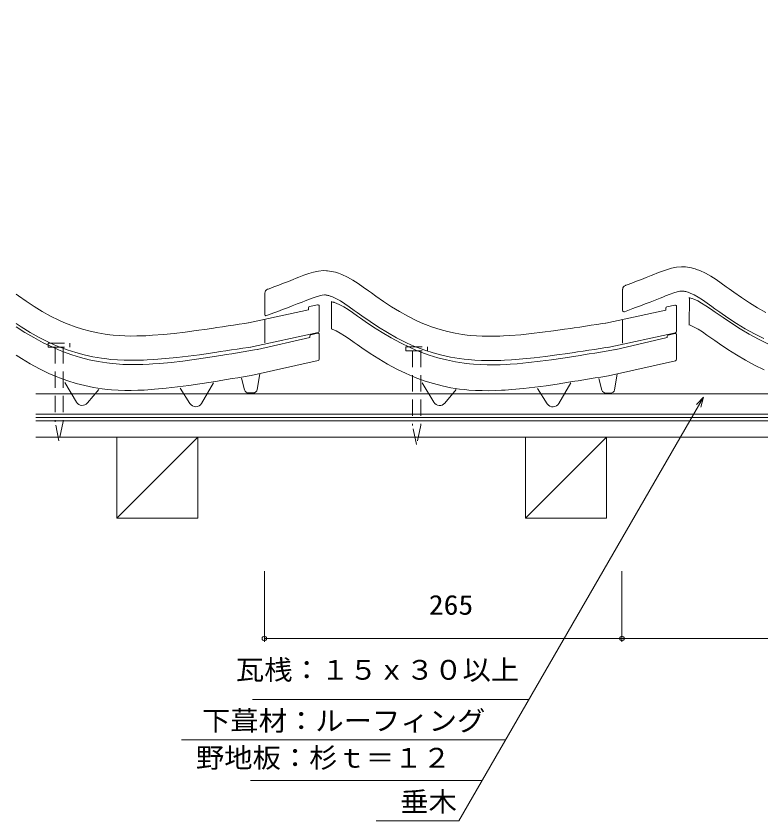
# Model space of a CAD drawing. Units: millimetres, scale not verified. Extents: x -648 to 737, y -385 to 392.
# Drawn here: x -648 to -96, y -385 to 211 of the extents above; entities that cross this region are included whole.
import ezdxf
from ezdxf.enums import TextEntityAlignment as Align

# ---------------------------------------------------------------- set-up
doc = ezdxf.new("R2010")
doc.units = ezdxf.units.MM
doc.header["$LTSCALE"] = 10
doc.linetypes.add('DASHED1', pattern=[1.8, 1.2, -0.6])
doc.linetypes.add('DASHED3', pattern=[4, 3, -1])
for name, color, linetype, lineweight in [('0-0_LAYER001', 4, 'Continuous', 18), ('0-1_LAYER003', 7, 'Continuous', 18), ('0-2_LAYER004', 2, 'Continuous', 18)]:
    doc.layers.add(name, color=color, linetype=linetype, lineweight=lineweight)
doc.styles.add('ＭＳ ゴシック', font='')
doc.styles.get('ＭＳ ゴシック').set_extended_font_data('MS Gothic')

msp = doc.modelspace()

# ---------------------------------------------------------------- linework, layer by layer
at = {"layer": '0-0_LAYER001'}
for p, q in [((-461.73, 8.74), (-461.31, 8.91)), ((-198.59, -6.96), (-198.59, 8.76)), ((-196.55, 11.61), (-196.13, 11.77)), ((-463.77, -9.83), (-463.77, 5.89)), ((-149.4, 2.48), (-149.36, 2.47)), ((-149.36, 2.47), (-148.77, 2.35)), ((-149.03, 2.38), (-149.21, -17.79)), ((-148.77, 2.35), (-148.12, 2.19)), ((-148.12, 2.19), (-147.33, 1.96)), ((-147.33, 1.96), (-147.15, 1.9)), ((-147.15, 1.9), (-145.69, 1.37)), ((-145.69, 1.37), (-142.85, 0.1)), ((-142.85, 0.1), (-139.99, -1.45)), ((-431.41, -4.98), (-431.41, -6.44)), ((-424.61, -2.75), (-430.61, -4)), ((-423.41, -3.73), (-423.41, -22.31)), ((-414.57, -0.39), (-414.53, -0.4)), ((-414.53, -0.4), (-413.95, -0.51)), ((-414.21, -0.48), (-414.39, -20.66)), ((-413.95, -0.51), (-413.29, -0.68)), ((-413.29, -0.68), (-412.51, -0.9)), ((-412.51, -0.9), (-412.33, -0.96)), ((-412.33, -0.96), (-410.86, -1.49)), ((-410.86, -1.49), (-408.03, -2.76)), ((-408.03, -2.76), (-405.16, -4.32)), ((-405.16, -4.32), (-402.05, -6.25)), ((-197.24, -7.9), (-191.06, -5.56)), ((-166.59, -5.16), (-166.59, -6.62)), ((-159.79, -2.94), (-165.79, -4.18)), ((-158.59, -3.92), (-158.59, -22.5)), ((-139.99, -1.45), (-136.87, -3.38)), ((-136.87, -3.38), (-133.5, -5.64)), ((-133.5, -5.64), (-129.88, -8.18)), ((-475.86, -16.08), (-431.41, -6.44)), ((-462.41, -10.76), (-456.24, -8.43)), ((-402.05, -6.25), (-398.68, -8.51)), ((-398.68, -8.51), (-395.06, -11.05)), ((-395.06, -11.05), (-392.82, -12.62)), ((-211.04, -16.27), (-166.59, -6.62)), ((-129.88, -8.18), (-127.65, -9.76)), ((-127.65, -9.76), (-124.1, -12.22)), ((-463.59, -30.97), (-463.59, -13.77)), ((-392.82, -12.62), (-389.28, -15.09)), ((-389.28, -15.09), (-383.1, -19.25)), ((-198.77, -31.15), (-198.77, -13.95)), ((-149.37, -17.66), (-148.62, -17.93)), ((-124.1, -12.22), (-117.92, -16.38)), ((-117.92, -16.38), (-111.51, -20.46)), ((-648.04, -18.98), (-647.92, -19.07)), ((-647.92, -19.07), (-641.51, -23.15)), ((-641.51, -23.15), (-634.87, -27.08)), ((-424.2, -23.29), (-474.33, -34.17)), ((-424.63, -23.8), (-429.67, -24.93)), ((-414.54, -20.53), (-413.79, -20.8)), ((-413.79, -20.8), (-410.83, -22.13)), ((-410.83, -22.13), (-407.84, -23.75)), ((-407.84, -23.75), (-404.65, -25.72)), ((-383.1, -19.25), (-376.69, -23.33)), ((-376.69, -23.33), (-370.05, -27.27)), ((-159.37, -23.47), (-209.51, -34.35)), ((-148.62, -17.93), (-145.65, -19.26)), ((-145.65, -19.26), (-142.67, -20.88)), ((-142.67, -20.88), (-139.47, -22.86)), ((-139.47, -22.86), (-136.05, -25.16)), ((-111.51, -20.46), (-104.87, -24.4)), ((-634.87, -27.08), (-627.98, -30.81)), ((-469.12, -35.92), (-430.45, -26.87)), ((-430.45, -25.91), (-430.45, -26.87)), ((-423.41, -43.05), (-423.41, -24.77)), ((-404.65, -25.72), (-401.23, -28.02)), ((-401.23, -28.02), (-397.59, -30.57)), ((-370.05, -27.27), (-363.16, -31)), ((-204.3, -36.1), (-165.62, -27.05)), ((-165.62, -26.09), (-165.62, -27.05)), ((-159.81, -23.98), (-164.84, -25.12)), ((-158.59, -43.24), (-158.59, -24.96)), ((-136.05, -25.16), (-132.41, -27.71)), ((-132.41, -27.71), (-130.18, -29.28)), ((-130.18, -29.28), (-126.66, -31.73)), ((-104.87, -24.4), (-97.98, -28.13)), ((-97.98, -28.13), (-90.91, -31.54)), ((-627.98, -30.81), (-620.91, -34.23)), ((-620.91, -34.23), (-616.55, -36.12)), ((-471.41, -36.18), (-468.98, -35.77)), ((-397.59, -30.57), (-395.36, -32.15)), ((-395.36, -32.15), (-391.83, -34.6)), ((-391.83, -34.6), (-385.68, -38.74)), ((-363.16, -31), (-356.09, -34.41)), ((-356.09, -34.41), (-351.72, -36.3)), ((-126.66, -31.73), (-120.51, -35.87)), ((-648.04, -40.12), (-644.15, -42.6)), ((-616.55, -36.12), (-612.86, -37.59)), ((-612.86, -37.59), (-606.7, -39.8)), ((-606.7, -39.8), (-600.33, -41.75)), ((-507.79, -42.09), (-499.59, -40.8)), ((-499.59, -40.8), (-494.86, -40.04)), ((-494.86, -40.04), (-492.4, -39.64)), ((-492.4, -39.64), (-488.2, -38.96)), ((-488.2, -38.96), (-483.99, -38.26)), ((-483.99, -38.26), (-479.8, -37.57)), ((-479.8, -37.57), (-475.6, -36.88)), ((-475.6, -36.88), (-471.41, -36.18)), ((-385.68, -38.74), (-379.32, -42.79)), ((-351.72, -36.3), (-348.04, -37.77)), ((-348.04, -37.77), (-341.87, -39.98)), ((-341.87, -39.98), (-335.51, -41.93)), ((-242.97, -42.27), (-234.77, -40.99)), ((-234.77, -40.99), (-230.03, -40.23)), ((-230.03, -40.23), (-227.58, -39.83)), ((-227.58, -39.83), (-223.37, -39.14)), ((-223.37, -39.14), (-219.17, -38.45)), ((-219.17, -38.45), (-214.97, -37.75)), ((-214.97, -37.75), (-210.78, -37.06)), ((-210.78, -37.06), (-206.59, -36.36)), ((-206.59, -36.36), (-204.16, -35.96)), ((-120.51, -35.87), (-114.15, -39.92)), ((-114.15, -39.92), (-107.57, -43.82)), ((-644.15, -42.6), (-637.57, -46.5)), ((-637.57, -46.5), (-630.75, -50.19)), ((-600.33, -41.75), (-593.87, -43.4)), ((-593.87, -43.4), (-587.32, -44.75)), ((-587.32, -44.75), (-580.81, -45.78)), ((-580.81, -45.78), (-576.88, -46.24)), ((-576.88, -46.24), (-573.83, -46.52)), ((-573.83, -46.52), (-568.87, -46.84)), ((-568.87, -46.84), (-563.9, -47)), ((-563.9, -47), (-559, -47.01)), ((-559, -47.01), (-554.17, -46.91)), ((-554.17, -46.91), (-549.45, -46.7)), ((-549.45, -46.7), (-546.64, -46.54)), ((-546.64, -46.54), (-541.58, -46.18)), ((-541.58, -46.18), (-533.02, -45.4)), ((-533.02, -45.4), (-524.51, -44.42)), ((-524.51, -44.42), (-516.1, -43.31)), ((-516.1, -43.31), (-507.79, -42.09)), ((-424.19, -44.03), (-473.78, -55.1)), ((-379.32, -42.79), (-372.75, -46.69)), ((-372.75, -46.69), (-365.93, -50.37)), ((-335.51, -41.93), (-329.04, -43.59)), ((-329.04, -43.59), (-322.5, -44.94)), ((-322.5, -44.94), (-315.98, -45.96)), ((-315.98, -45.96), (-312.05, -46.42)), ((-312.05, -46.42), (-309, -46.7)), ((-309, -46.7), (-304.05, -47.02)), ((-304.05, -47.02), (-299.07, -47.18)), ((-299.07, -47.18), (-294.17, -47.2)), ((-294.17, -47.2), (-289.34, -47.09)), ((-289.34, -47.09), (-284.62, -46.89)), ((-284.62, -46.89), (-281.82, -46.72)), ((-281.82, -46.72), (-276.76, -46.37)), ((-276.76, -46.37), (-268.2, -45.58)), ((-268.2, -45.58), (-259.69, -44.61)), ((-259.69, -44.61), (-251.28, -43.49)), ((-251.28, -43.49), (-242.97, -42.27)), ((-159.37, -44.21), (-208.95, -55.28)), ((-107.57, -43.82), (-100.75, -47.51)), ((-100.75, -47.51), (-93.76, -50.88)), ((-630.75, -50.19), (-623.76, -53.57)), ((-623.76, -53.57), (-619.46, -55.43)), ((-365.93, -50.37), (-358.94, -53.75)), ((-619.46, -55.43), (-615.84, -56.88)), ((-615.84, -56.88), (-609.75, -59.06)), ((-609.75, -59.06), (-603.47, -60.98)), ((-503.59, -59.99), (-498.86, -59.23)), ((-498.86, -59.23), (-496.41, -58.83)), ((-496.41, -58.83), (-492.2, -58.14)), ((-492.2, -58.14), (-488, -57.45)), ((-488, -57.45), (-483.8, -56.76)), ((-483.8, -56.76), (-479.61, -56.06)), ((-478.71, -65.79), (-480.95, -57.21)), ((-479.61, -56.06), (-475.42, -55.37)), ((-475.42, -55.37), (-473.81, -55.1)), ((-469.4, -65.52), (-467.47, -53.92)), ((-358.94, -53.75), (-354.64, -55.62)), ((-354.64, -55.62), (-351.01, -57.06)), ((-351.01, -57.06), (-344.93, -59.24)), ((-344.93, -59.24), (-338.65, -61.16)), ((-238.76, -60.17), (-234.04, -59.41)), ((-234.04, -59.41), (-231.59, -59.01)), ((-231.59, -59.01), (-227.38, -58.33)), ((-227.38, -58.33), (-223.18, -57.64)), ((-223.18, -57.64), (-218.98, -56.94)), ((-218.98, -56.94), (-214.79, -56.25)), ((-213.88, -65.97), (-216.13, -57.4)), ((-214.79, -56.25), (-210.6, -55.55)), ((-210.6, -55.55), (-208.99, -55.28)), ((-204.58, -65.71), (-202.65, -54.11)), ((-603.32, -74.81), (-611.85, -60.27)), ((-603.47, -60.98), (-597.1, -62.61)), ((-597.1, -62.61), (-590.65, -63.95)), ((-595.15, -75.46), (-586.84, -65.39)), ((-590.65, -63.95), (-584.22, -64.95)), ((-584.22, -64.95), (-580.35, -65.41)), ((-580.35, -65.41), (-577.35, -65.69)), ((-550.45, -65.7), (-545.43, -65.35)), ((-545.43, -65.35), (-536.91, -64.57)), ((-536.91, -64.57), (-528.44, -63.6)), ((-528.44, -63.6), (-520.06, -62.49)), ((-519.2, -75.93), (-526.53, -64.62)), ((-520.06, -62.49), (-511.78, -61.27)), ((-511.78, -61.27), (-503.59, -59.99)), ((-510.69, -75.74), (-501.76, -60.49)), ((-338.49, -74.99), (-347.03, -60.46)), ((-338.65, -61.16), (-332.28, -62.8)), ((-332.28, -62.8), (-325.82, -64.13)), ((-330.33, -75.64), (-322.02, -65.58)), ((-325.82, -64.13), (-319.39, -65.14)), ((-319.39, -65.14), (-315.53, -65.59)), ((-315.53, -65.59), (-312.53, -65.87)), ((-285.63, -65.89), (-280.6, -65.53)), ((-280.6, -65.53), (-272.09, -64.75)), ((-272.09, -64.75), (-263.61, -63.78)), ((-263.61, -63.78), (-255.24, -62.67)), ((-254.38, -76.11), (-261.71, -64.8)), ((-255.24, -62.67), (-246.95, -61.46)), ((-246.95, -61.46), (-238.76, -60.17)), ((-245.87, -75.92), (-236.93, -60.67)), ((-577.35, -65.69), (-572.46, -66)), ((-572.46, -66), (-567.55, -66.16)), ((-567.55, -66.16), (-562.7, -66.17)), ((-562.7, -66.17), (-557.91, -66.07)), ((-557.91, -66.07), (-553.23, -65.86)), ((-553.23, -65.86), (-550.45, -65.7)), ((-472.36, -68.03), (-475.78, -68.03)), ((-312.53, -65.87), (-307.63, -66.18)), ((-307.63, -66.18), (-302.72, -66.34)), ((-302.72, -66.34), (-297.87, -66.36)), ((-297.87, -66.36), (-293.09, -66.25)), ((-293.09, -66.25), (-288.41, -66.05)), ((-288.41, -66.05), (-285.63, -65.89)), ((-207.54, -68.22), (-210.96, -68.22))]:
    msp.add_line(p, q, dxfattribs=at)
at = {"layer": '0-0_LAYER001', "color": 2, "linetype": 'DASHED1'}
for p, q in [((-619.2, -34.21), (-619.2, -89.36)), ((-613.2, -34.21), (-613.2, -89.11)), ((-354.19, -36.94), (-354.19, -92.09)), ((-348.19, -36.94), (-348.19, -91.84)), ((-616.25, -103.62), (-619.2, -89.36)), ((-613.2, -89.11), (-616.25, -103.62)), ((-351.24, -106.35), (-354.19, -92.09)), ((-348.19, -91.84), (-351.24, -106.35))]:
    msp.add_line(p, q, dxfattribs=at)
at = {"layer": '0-0_LAYER001', "color": 2}
for p, q in [((-138.63, -71.23), (-319.87, -385.14)), ((-464.05, -252.52), (-464.05, -200.02)), ((-199.05, -252.52), (-199.05, -200.02)), ((-464.05, -250.02), (-199.05, -250.02)), ((-199.05, -250.02), (65.95, -250.02)), ((-267.94, -295.2), (-472.76, -295.2)), ((-285.25, -325.18), (-525.55, -325.18)), ((-302.63, -355.28), (-474.3, -355.28)), ((-319.87, -385.14), (-381.09, -385.14))]:
    msp.add_line(p, q, dxfattribs=at)
at = {"layer": '0-0_LAYER001'}
for points in [[(-196.13, 11.77), (-195.32, 12.08), (-191.77, 13.42), (-188.21, 14.77), (-184.64, 16.13), (-181.06, 17.52), (-177.45, 18.93), (-175.35, 19.76), (-173.27, 20.59), (-169.66, 21.99), (-166.03, 23.28), (-162.37, 24.34), (-158.69, 25.1), (-154.98, 25.44), (-152.82, 25.41), (-151.97, 25.35), (-150.51, 25.18), (-149.05, 24.93), (-147.59, 24.62), (-146.15, 24.24), (-144.72, 23.8), (-143.91, 23.53), (-141.41, 22.58), (-137.25, 20.65), (-133.25, 18.4), (-129.36, 15.92), (-125.55, 13.28), (-121.78, 10.56), (-119.6, 8.98), (-116.27, 6.59), (-110.48, 2.58), (-104.61, -1.28), (-98.63, -4.93), (-92.53, -8.35)], [(-461.31, 8.91), (-460.49, 9.21), (-456.94, 10.55), (-453.39, 11.9), (-449.82, 13.27), (-446.23, 14.65), (-442.63, 16.06), (-440.52, 16.9), (-438.44, 17.72), (-434.84, 19.13), (-431.2, 20.41), (-427.55, 21.48), (-423.86, 22.23), (-420.16, 22.57), (-418, 22.54), (-417.15, 22.48), (-415.69, 22.31), (-414.22, 22.06), (-412.77, 21.75), (-411.33, 21.37), (-409.9, 20.94), (-409.08, 20.66), (-406.59, 19.71), (-402.43, 17.78), (-398.42, 15.53), (-394.54, 13.05), (-390.73, 10.42), (-386.96, 7.7), (-384.78, 6.11), (-381.45, 3.73), (-375.66, -0.29), (-369.78, -4.15), (-363.81, -7.8), (-357.71, -11.21), (-351.47, -14.34), (-347.77, -16), (-344.71, -17.27), (-339.35, -19.28), (-333.89, -21.03), (-328.36, -22.53)], [(-191.03, -5.54), (-188.96, -4.76), (-185.4, -3.42), (-181.8, -2.05), (-178.18, -0.67), (-174.53, 0.74), (-170.85, 2.18), (-168.7, 3.04), (-166.67, 3.84), (-163.4, 5.11), (-160.51, 6.14), (-158.04, 6.86), (-156.05, 7.26), (-154.27, 7.43), (-153.59, 7.42), (-153.66, 7.42), (-153.05, 7.35), (-152.46, 7.25), (-151.79, 7.11), (-151.06, 6.92), (-150.21, 6.66), (-149.97, 6.58), (-148.41, 5.98), (-145.46, 4.61), (-142.5, 2.95), (-139.33, 0.93), (-135.94, -1.41), (-132.34, -4.02), (-130.13, -5.62), (-126.64, -8.12), (-120.55, -12.34), (-114.25, -16.48), (-107.72, -20.47), (-100.96, -24.26), (-94.02, -27.73)], [(-648.04, 5.18), (-646.27, 3.91), (-640.48, -0.11), (-634.61, -3.96), (-628.63, -7.62), (-622.53, -11.03), (-616.29, -14.15), (-612.59, -15.82), (-609.53, -17.09), (-604.17, -19.09), (-598.72, -20.85), (-593.18, -22.35), (-587.58, -23.59), (-581.94, -24.55), (-578.65, -24.99), (-576.13, -25.25), (-571.78, -25.59), (-567.42, -25.79), (-563.05, -25.87), (-558.68, -25.83), (-554.32, -25.71), (-551.79, -25.6), (-547.06, -25.33), (-538.92, -24.7), (-530.8, -23.88), (-522.69, -22.92), (-514.6, -21.85), (-506.52, -20.7), (-501.83, -20.01), (-499.4, -19.65), (-495.2, -19.02), (-491, -18.39), (-486.81, -17.76), (-482.62, -17.13), (-478.42, -16.49), (-475.99, -16.12)], [(-456.2, -8.41), (-454.14, -7.63), (-450.57, -6.28), (-446.98, -4.92), (-443.36, -3.54), (-439.71, -2.13), (-436.03, -0.69), (-433.87, 0.17), (-431.85, 0.98), (-428.58, 2.25), (-425.68, 3.27), (-423.21, 3.99), (-421.22, 4.4), (-419.44, 4.56), (-418.76, 4.55), (-418.84, 4.56), (-418.23, 4.49), (-417.64, 4.39), (-416.97, 4.24), (-416.24, 4.05), (-415.39, 3.79), (-415.14, 3.71), (-413.58, 3.12), (-410.63, 1.75), (-407.67, 0.09), (-404.51, -1.94), (-401.12, -4.28), (-397.52, -6.88), (-395.31, -8.49), (-391.82, -10.99), (-385.73, -15.21), (-379.42, -19.35), (-372.9, -23.34), (-366.14, -27.12), (-359.19, -30.6), (-354.92, -32.52), (-351.31, -34.02), (-345.26, -36.28), (-339.01, -38.29), (-332.66, -40.02)], [(-648.04, -16.67), (-644.25, -19.17), (-637.72, -23.16), (-630.96, -26.94), (-624.02, -30.41), (-619.74, -32.34), (-616.14, -33.84), (-610.08, -36.1), (-603.83, -38.11), (-597.48, -39.83), (-591.05, -41.25), (-584.63, -42.35), (-580.78, -42.86), (-577.78, -43.18), (-572.89, -43.56), (-567.98, -43.79), (-563.13, -43.87), (-558.35, -43.83), (-553.66, -43.69), (-550.89, -43.57), (-545.85, -43.29), (-537.33, -42.63), (-528.84, -41.78), (-520.45, -40.78), (-512.15, -39.68), (-503.94, -38.51), (-499.2, -37.82), (-496.75, -37.45), (-492.54, -36.83), (-488.32, -36.19), (-484.12, -35.56), (-479.91, -34.92), (-475.72, -34.28), (-474.1, -34.04)], [(-328.36, -22.53), (-322.76, -23.77), (-317.11, -24.74), (-313.82, -25.17), (-311.31, -25.44), (-306.95, -25.78), (-302.59, -25.98), (-298.23, -26.05), (-293.86, -26.02), (-289.49, -25.89), (-286.96, -25.78), (-282.24, -25.51), (-274.1, -24.88), (-265.98, -24.07), (-257.87, -23.11), (-249.78, -22.03), (-241.69, -20.88), (-237.01, -20.2), (-234.57, -19.83), (-230.38, -19.21), (-226.18, -18.58), (-221.99, -17.94), (-217.79, -17.31), (-213.6, -16.67), (-211.17, -16.3)], [(-332.66, -40.02), (-326.23, -41.44), (-319.81, -42.54), (-315.95, -43.05), (-312.96, -43.36), (-308.07, -43.75), (-303.16, -43.97), (-298.31, -44.05), (-293.53, -44.02), (-288.84, -43.88), (-286.06, -43.76), (-281.03, -43.47), (-272.5, -42.81), (-264.02, -41.96), (-255.63, -40.97), (-247.33, -39.87), (-239.12, -38.7), (-234.38, -38), (-231.93, -37.64), (-227.71, -37.01), (-223.5, -36.38), (-219.29, -35.74), (-215.09, -35.11), (-210.89, -34.47), (-209.28, -34.22)]]:
    msp.add_lwpolyline(points, dxfattribs=at)
at = {"layer": '0-0_LAYER001', "color": 2, "linetype": 'DASHED1'}
for points in [[(-624.2, -31.21), (-608.2, -31.21), (-608.2, -34.21)], [(-624.2, -31.21), (-624.2, -34.21), (-608.2, -34.21)], [(-359.19, -33.94), (-343.19, -33.94), (-343.19, -36.94)], [(-359.19, -33.94), (-359.19, -36.94), (-343.19, -36.94)]]:
    msp.add_lwpolyline(points, dxfattribs=at)
at = {"layer": '0-0_LAYER001', "color": 2}
msp.add_lwpolyline([(-143.93, -76.53), (-138.63, -71.23), (-140.57, -78.47)], dxfattribs=at)
for centre in [(-464.05, -250.02), (-199.05, -250.02), (-199.05, -250.02)]:
    msp.add_circle(centre, 1.7, dxfattribs=at)
at = {"layer": '0-0_LAYER001'}
for centre, radius, start, end in [((-460.66, 5.94), 3, 110.94902, 178.7), ((-195.48, 8.81), 3, 110.94902, 178.7), ((-430.41, -4.98), 1, 101.73308, 180), ((-424.41, -3.73), 1, 0, 101.73308), ((-165.59, -5.16), 1, 101.73308, 180), ((-159.59, -3.92), 1, 0, 101.73308), ((-462.77, -9.83), 1, 180, 290.73166), ((-197.59, -6.96), 1, 180, 290.73166), ((-424.41, -24.77), 1, 0, 102.72435), ((-424.41, -22.31), 1, 282.24497, 0), ((-159.59, -22.5), 1, 282.24497, 0), ((-429.45, -25.91), 1, 102.72435, 180), ((-164.62, -26.09), 1, 102.72435, 180), ((-159.59, -24.96), 1, 0, 102.72435), ((-424.41, -43.05), 1, 282.58296, 0), ((-159.59, -43.24), 1, 282.58296, 0), ((-472.36, -65.03), 3, 270, 350.53767), ((-475.81, -65.03), 3, 194.67639, 270), ((-210.98, -65.21), 3, 194.67639, 270), ((-207.54, -65.22), 3, 270, 350.53767), ((-599.01, -72.27), 5, 210.42578, 320.47001), ((-515.01, -73.21), 5, 212.93986, 329.61716), ((-334.18, -72.46), 5, 210.42578, 320.47001), ((-250.18, -73.39), 5, 212.93986, 329.61716)]:
    msp.add_arc(centre, radius, start, end, dxfattribs=at)
at = {"layer": '0-1_LAYER003'}
for p, q in [((-138.63, -71.23), (-319.87, -385.14)), ((-633.39, -88.81), (395.53, -88.81)), ((395.53, -100.81), (-633.39, -100.81)), ((-513.47, -100.81), (-573.47, -160.81)), ((-210.47, -100.81), (-270.47, -160.81)), ((-464.05, -200.02), (-464.05, -251.72)), ((-199.05, -200.02), (-199.05, -252.52)), ((-464.05, -250.02), (370.95, -250.02)), ((-472.76, -295.2), (-267.94, -295.2)), ((-285.25, -325.18), (-525.55, -325.18)), ((-474.3, -355.28), (-302.63, -355.28)), ((-319.87, -385.14), (-381.09, -385.14))]:
    msp.add_line(p, q, dxfattribs=at)
for points in [[(393.2, 211.19), (393.2, -86.31), (-633.39, -86.31)], [(-633.39, -68.8), (248.34, -68.8), (248.34, -83.8), (-633.39, -83.8)], [(-143.93, -76.53), (-138.63, -71.23), (-140.57, -78.47)], [(-573.47, -100.81), (-573.47, -160.81), (-513.47, -160.81), (-513.47, -100.81), (-270.47, -100.81), (-270.47, -160.81), (-210.47, -160.81), (-210.47, -100.81)]]:
    msp.add_lwpolyline(points, dxfattribs=at)
at = {"layer": '0-2_LAYER004'}
for p, q in [((-633.39, -68.8), (248.34, -68.8)), ((-633.39, -83.8), (248.34, -83.8)), ((395.53, -88.81), (-633.39, -88.81)), ((395.53, -100.81), (-633.39, -100.81)), ((-513.47, -100.81), (-573.47, -160.81)), ((-210.47, -100.81), (-270.47, -160.81))]:
    msp.add_line(p, q, dxfattribs=at)
at = {"layer": '0-2_LAYER004', "linetype": 'DASHED3'}
msp.add_line((393.2, -86.31), (-633.39, -86.31), dxfattribs=at)
at = {"layer": '0-2_LAYER004'}
for points in [[(-573.47, -160.81), (-573.47, -100.81), (-513.47, -100.81), (-513.47, -160.81)], [(-270.47, -160.81), (-270.47, -100.81), (-210.47, -100.81), (-210.47, -160.81)]]:
    msp.add_lwpolyline(points, close=True, dxfattribs=at)

# ---------------------------------------------------------------- texts
at = {"layer": '0-0_LAYER001', "color": 7, "style": 'ＭＳ ゴシック'}
for s, width, p in [('265', 1.1, (-342.19, -236.78)), ('\u3000瓦桟：１５ｘ３０以上\u3000', 1.05, (-506.17, -284.94)), ('\u3000下葺材：ルーフィング\u3000', 1.05, (-531.25, -322.68)), ('\u3000野地板：杉ｔ＝１２\u3000', 1.05, (-535.79, -350.1)), ('\u3000垂木\u3000', 1.05, (-384.37, -382.64))]:
    msp.add_text(s, height=14.66, dxfattribs=dict(at, width=width)).set_placement(p, align=Align.BOTTOM_LEFT)

doc.saveas('drawing.dxf')
